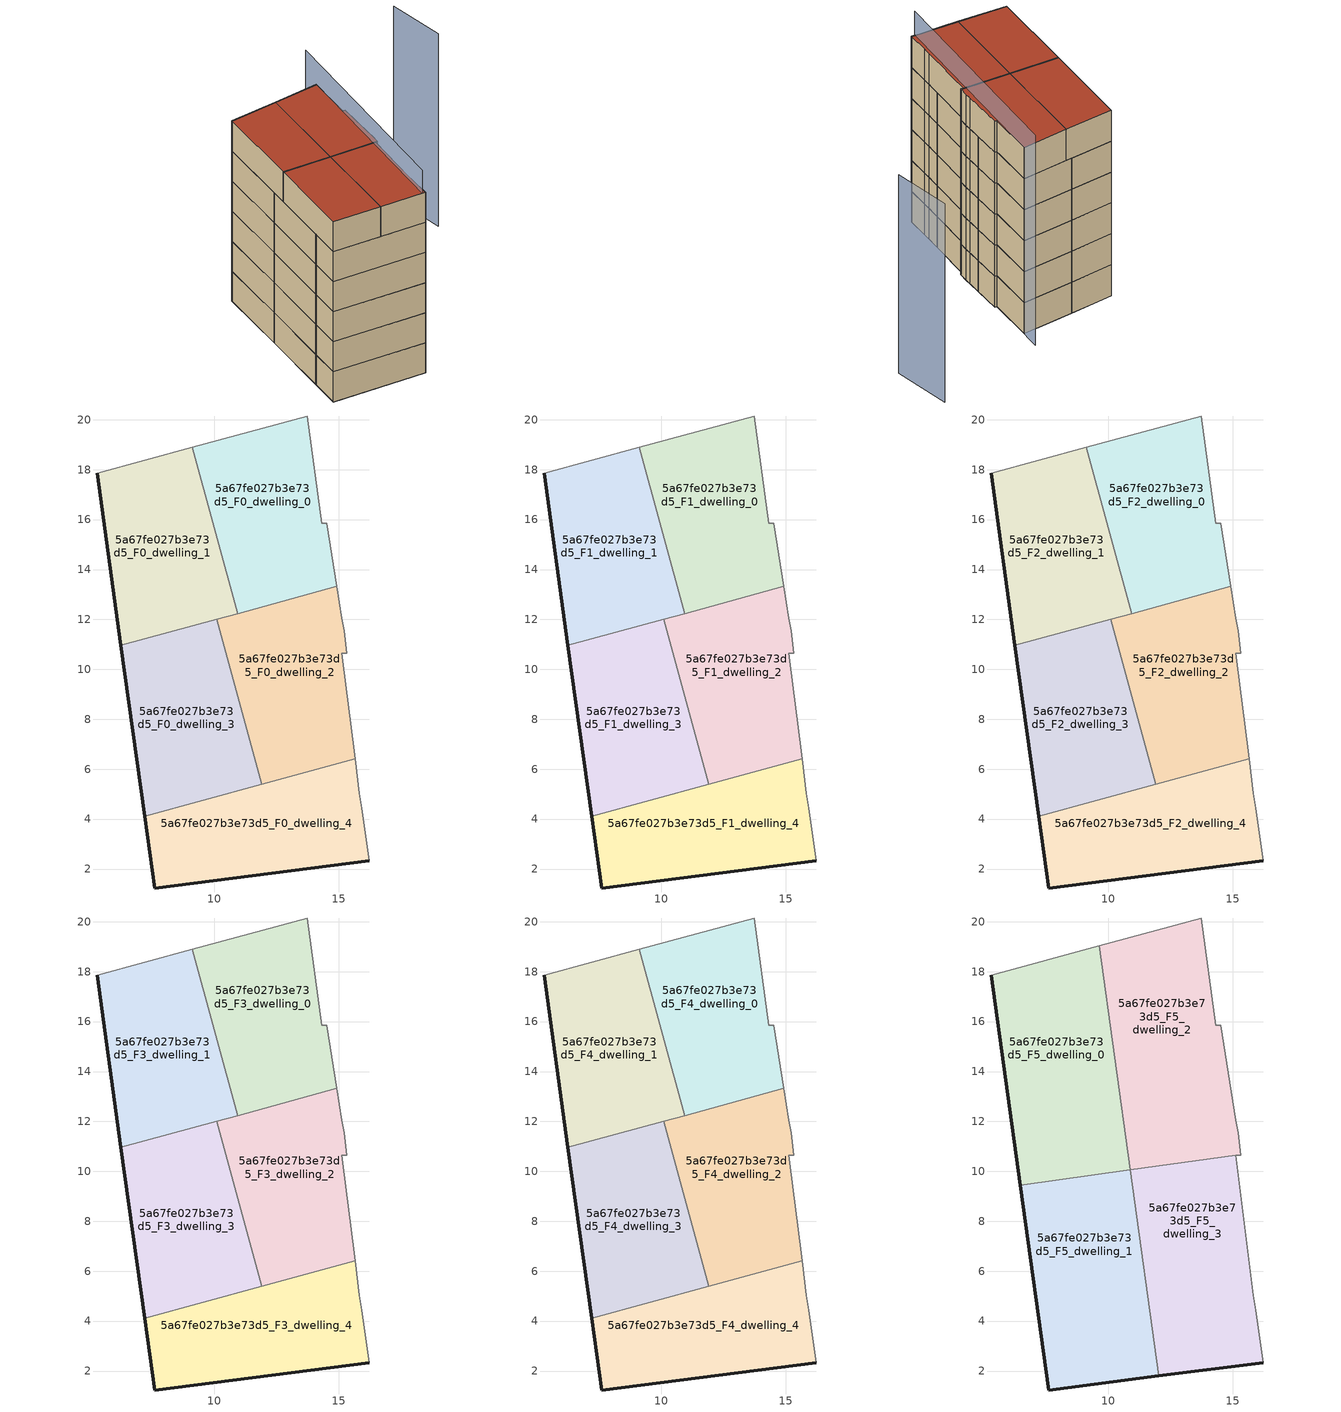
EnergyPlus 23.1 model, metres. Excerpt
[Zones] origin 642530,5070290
5a67fe027b3e73d5_F0_dwelling_0
 floor ground (EU_floor_Construction): 14.92,13.32 14.52,15.85 14.32,15.85 13.72,20.15 9.13,18.89 10.95,12.24 z0
 wall to 5a67fe027b3e73d5_F0_dwelling_1 (EU_wall_Construction): 10.95,12.24 9.13,18.89 z0:3
 wall adiabatic (EU_wall_Construction): 9.13,18.89 13.72,20.15 14.32,15.85 14.52,15.85 14.92,13.32 z0:3
 wall to 5a67fe027b3e73d5_F0_dwelling_2 (EU_wall_Construction): 14.92,13.32 10.95,12.24 z0:3
5a67fe027b3e73d5_F0_dwelling_1
 floor ground (EU_floor_Construction): 10.95,12.24 9.13,18.89 5.32,17.85 6.27,10.96 z0
 wall outside (EU_wall_Construction): 6.27,10.96 5.32,17.85 z0:3
 wall adiabatic (EU_wall_Construction): 5.32,17.85 9.13,18.89 z0:3
 wall to 5a67fe027b3e73d5_F0_dwelling_3 (EU_wall_Construction): 10.11,12.01 6.27,10.96 z0:3
 wall to 5a67fe027b3e73d5_F0_dwelling_2 (EU_wall_Construction): 10.95,12.24 10.11,12.01 z0:3
5a67fe027b3e73d5_F0_dwelling_2
 floor ground (EU_floor_Construction): 15.65,6.41 15.12,10.64 15.32,10.64 15.22,11.54 15.12,12.04 14.92,13.32 10.11,12.01 11.92,5.39 z0
 wall adiabatic (EU_wall_Construction): 14.92,13.32 15.12,12.04 15.22,11.54 15.32,10.64 15.12,10.64 15.65,6.41 z0:3
 wall to 5a67fe027b3e73d5_F0_dwelling_3 (EU_wall_Construction): 11.92,5.39 10.11,12.01 z0:3
 wall to 5a67fe027b3e73d5_F0_dwelling_4 (EU_wall_Construction): 15.65,6.41 11.92,5.39 z0:3
5a67fe027b3e73d5_F0_dwelling_3
 floor ground (EU_floor_Construction): 11.92,5.39 10.11,12.01 6.27,10.96 7.22,4.11 z0
 wall outside (EU_wall_Construction): 7.22,4.11 6.27,10.96 z0:3
 wall to 5a67fe027b3e73d5_F0_dwelling_4 (EU_wall_Construction): 11.92,5.39 7.22,4.11 z0:3
5a67fe027b3e73d5_F0_dwelling_4
 floor ground (EU_floor_Construction): 16.22,2.34 15.92,4.44 15.82,5.04 15.65,6.41 7.22,4.11 7.61,1.24 z0
 wall outside (EU_wall_Construction): 16.22,2.34 7.61,1.24 7.22,4.11 z0:3
 wall adiabatic (EU_wall_Construction): 15.65,6.41 15.82,5.04 15.92,4.44 16.22,2.34 z0:3
5a67fe027b3e73d5_F1_dwelling_0
 floor to 5a67fe027b3e73d5_F0_dwelling_0 (EU_floor_Construction): 14.92,13.32 14.52,15.85 14.32,15.85 13.72,20.15 9.13,18.89 10.95,12.24 z3
 wall to 5a67fe027b3e73d5_F1_dwelling_1 (EU_wall_Construction): 10.95,12.24 9.13,18.89 z3:6
 wall adiabatic (EU_wall_Construction): 9.13,18.89 13.72,20.15 14.32,15.85 14.52,15.85 14.92,13.32 z3:6
 wall to 5a67fe027b3e73d5_F1_dwelling_2 (EU_wall_Construction): 14.92,13.32 10.95,12.24 z3:6
5a67fe027b3e73d5_F1_dwelling_1
 floor to 5a67fe027b3e73d5_F0_dwelling_1 (EU_floor_Construction): 10.95,12.24 9.13,18.89 5.32,17.85 6.27,10.96 z3
 wall outside (EU_wall_Construction): 6.27,10.96 5.32,17.85 z3:6
 wall adiabatic (EU_wall_Construction): 5.32,17.85 9.13,18.89 z3:6
 wall to 5a67fe027b3e73d5_F1_dwelling_3 (EU_wall_Construction): 10.11,12.01 6.27,10.96 z3:6
 wall to 5a67fe027b3e73d5_F1_dwelling_2 (EU_wall_Construction): 10.95,12.24 10.11,12.01 z3:6
5a67fe027b3e73d5_F1_dwelling_2
 floor to 5a67fe027b3e73d5_F0_dwelling_2 (EU_floor_Construction): 15.65,6.41 15.12,10.64 15.32,10.64 15.22,11.54 15.12,12.04 14.92,13.32 10.11,12.01 11.92,5.39 z3
 wall adiabatic (EU_wall_Construction): 14.92,13.32 15.12,12.04 15.22,11.54 15.32,10.64 15.12,10.64 15.65,6.41 z3:6
 wall to 5a67fe027b3e73d5_F1_dwelling_3 (EU_wall_Construction): 11.92,5.39 10.11,12.01 z3:6
 wall to 5a67fe027b3e73d5_F1_dwelling_4 (EU_wall_Construction): 15.65,6.41 11.92,5.39 z3:6
5a67fe027b3e73d5_F1_dwelling_3
 floor to 5a67fe027b3e73d5_F0_dwelling_3 (EU_floor_Construction): 11.92,5.39 10.11,12.01 6.27,10.96 7.22,4.11 z3
 wall outside (EU_wall_Construction): 7.22,4.11 6.27,10.96 z3:6
 wall to 5a67fe027b3e73d5_F1_dwelling_4 (EU_wall_Construction): 11.92,5.39 7.22,4.11 z3:6
5a67fe027b3e73d5_F1_dwelling_4
 floor to 5a67fe027b3e73d5_F0_dwelling_4 (EU_floor_Construction): 16.22,2.34 15.92,4.44 15.82,5.04 15.65,6.41 7.22,4.11 7.61,1.24 z3
 wall outside (EU_wall_Construction): 16.22,2.34 7.61,1.24 7.22,4.11 z3:6
 wall adiabatic (EU_wall_Construction): 15.65,6.41 15.82,5.04 15.92,4.44 16.22,2.34 z3:6
5a67fe027b3e73d5_F2_dwelling_0
 floor to 5a67fe027b3e73d5_F1_dwelling_0 (EU_floor_Construction): 14.92,13.32 14.52,15.85 14.32,15.85 13.72,20.15 9.13,18.89 10.95,12.24 z6
 wall to 5a67fe027b3e73d5_F2_dwelling_1 (EU_wall_Construction): 10.95,12.24 9.13,18.89 z6:9
 wall adiabatic (EU_wall_Construction): 9.13,18.89 13.72,20.15 14.32,15.85 14.52,15.85 14.92,13.32 z6:9
 wall to 5a67fe027b3e73d5_F2_dwelling_2 (EU_wall_Construction): 14.92,13.32 10.95,12.24 z6:9
5a67fe027b3e73d5_F2_dwelling_1
 floor to 5a67fe027b3e73d5_F1_dwelling_1 (EU_floor_Construction): 10.95,12.24 9.13,18.89 5.32,17.85 6.27,10.96 z6
 wall outside (EU_wall_Construction): 6.27,10.96 5.32,17.85 z6:9
 wall adiabatic (EU_wall_Construction): 5.32,17.85 9.13,18.89 z6:9
 wall to 5a67fe027b3e73d5_F2_dwelling_3 (EU_wall_Construction): 10.11,12.01 6.27,10.96 z6:9
 wall to 5a67fe027b3e73d5_F2_dwelling_2 (EU_wall_Construction): 10.95,12.24 10.11,12.01 z6:9
5a67fe027b3e73d5_F2_dwelling_2
 floor to 5a67fe027b3e73d5_F1_dwelling_2 (EU_floor_Construction): 15.65,6.41 15.12,10.64 15.32,10.64 15.22,11.54 15.12,12.04 14.92,13.32 10.11,12.01 11.92,5.39 z6
 wall adiabatic (EU_wall_Construction): 14.92,13.32 15.12,12.04 15.22,11.54 15.32,10.64 15.12,10.64 15.65,6.41 z6:9
 wall to 5a67fe027b3e73d5_F2_dwelling_3 (EU_wall_Construction): 11.92,5.39 10.11,12.01 z6:9
 wall to 5a67fe027b3e73d5_F2_dwelling_4 (EU_wall_Construction): 15.65,6.41 11.92,5.39 z6:9
5a67fe027b3e73d5_F2_dwelling_3
 floor to 5a67fe027b3e73d5_F1_dwelling_3 (EU_floor_Construction): 11.92,5.39 10.11,12.01 6.27,10.96 7.22,4.11 z6
 wall outside (EU_wall_Construction): 7.22,4.11 6.27,10.96 z6:9
 wall to 5a67fe027b3e73d5_F2_dwelling_4 (EU_wall_Construction): 11.92,5.39 7.22,4.11 z6:9
5a67fe027b3e73d5_F2_dwelling_4
 floor to 5a67fe027b3e73d5_F1_dwelling_4 (EU_floor_Construction): 16.22,2.34 15.92,4.44 15.82,5.04 15.65,6.41 7.22,4.11 7.61,1.24 z6
 wall outside (EU_wall_Construction): 16.22,2.34 7.61,1.24 7.22,4.11 z6:9
 wall adiabatic (EU_wall_Construction): 15.65,6.41 15.82,5.04 15.92,4.44 16.22,2.34 z6:9
5a67fe027b3e73d5_F3_dwelling_0
 floor to 5a67fe027b3e73d5_F2_dwelling_0 (EU_floor_Construction): 14.92,13.32 14.52,15.85 14.32,15.85 13.72,20.15 9.13,18.89 10.95,12.24 z9
 wall to 5a67fe027b3e73d5_F3_dwelling_1 (EU_wall_Construction): 10.95,12.24 9.13,18.89 z9:12
 wall adiabatic (EU_wall_Construction): 9.13,18.89 13.72,20.15 14.32,15.85 14.52,15.85 14.92,13.32 z9:12
 wall to 5a67fe027b3e73d5_F3_dwelling_2 (EU_wall_Construction): 14.92,13.32 10.95,12.24 z9:12
5a67fe027b3e73d5_F3_dwelling_1
 floor to 5a67fe027b3e73d5_F2_dwelling_1 (EU_floor_Construction): 10.95,12.24 9.13,18.89 5.32,17.85 6.27,10.96 z9
 wall outside (EU_wall_Construction): 6.27,10.96 5.32,17.85 z9:12
 wall adiabatic (EU_wall_Construction): 5.32,17.85 9.13,18.89 z9:12
 wall to 5a67fe027b3e73d5_F3_dwelling_3 (EU_wall_Construction): 10.11,12.01 6.27,10.96 z9:12
 wall to 5a67fe027b3e73d5_F3_dwelling_2 (EU_wall_Construction): 10.95,12.24 10.11,12.01 z9:12
5a67fe027b3e73d5_F3_dwelling_2
 floor to 5a67fe027b3e73d5_F2_dwelling_2 (EU_floor_Construction): 15.65,6.41 15.12,10.64 15.32,10.64 15.22,11.54 15.12,12.04 14.92,13.32 10.11,12.01 11.92,5.39 z9
 wall adiabatic (EU_wall_Construction): 14.92,13.32 15.12,12.04 15.22,11.54 15.32,10.64 15.12,10.64 15.65,6.41 z9:12
 wall to 5a67fe027b3e73d5_F3_dwelling_3 (EU_wall_Construction): 11.92,5.39 10.11,12.01 z9:12
 wall to 5a67fe027b3e73d5_F3_dwelling_4 (EU_wall_Construction): 15.65,6.41 11.92,5.39 z9:12
5a67fe027b3e73d5_F3_dwelling_3
 floor to 5a67fe027b3e73d5_F2_dwelling_3 (EU_floor_Construction): 11.92,5.39 10.11,12.01 6.27,10.96 7.22,4.11 z9
 wall outside (EU_wall_Construction): 7.22,4.11 6.27,10.96 z9:12
 wall to 5a67fe027b3e73d5_F3_dwelling_4 (EU_wall_Construction): 11.92,5.39 7.22,4.11 z9:12
5a67fe027b3e73d5_F3_dwelling_4
 floor to 5a67fe027b3e73d5_F2_dwelling_4 (EU_floor_Construction): 16.22,2.34 15.92,4.44 15.82,5.04 15.65,6.41 7.22,4.11 7.61,1.24 z9
 wall outside (EU_wall_Construction): 16.22,2.34 7.61,1.24 7.22,4.11 z9:12
 wall adiabatic (EU_wall_Construction): 15.65,6.41 15.82,5.04 15.92,4.44 16.22,2.34 z9:12
5a67fe027b3e73d5_F4_dwelling_0
 floor to 5a67fe027b3e73d5_F3_dwelling_0 (EU_floor_Construction): 14.92,13.32 14.52,15.85 14.32,15.85 13.72,20.15 9.13,18.89 10.95,12.24 z12
 wall to 5a67fe027b3e73d5_F4_dwelling_1 (EU_wall_Construction): 10.95,12.24 9.13,18.89 z12:15
 wall adiabatic (EU_wall_Construction): 9.13,18.89 13.72,20.15 14.32,15.85 14.52,15.85 14.92,13.32 z12:15
 wall to 5a67fe027b3e73d5_F4_dwelling_2 (EU_wall_Construction): 14.92,13.32 10.95,12.24 z12:15
5a67fe027b3e73d5_F4_dwelling_1
 floor to 5a67fe027b3e73d5_F3_dwelling_1 (EU_floor_Construction): 10.95,12.24 9.13,18.89 5.32,17.85 6.27,10.96 z12
 wall outside (EU_wall_Construction): 6.27,10.96 5.32,17.85 z12:15
 wall adiabatic (EU_wall_Construction): 5.32,17.85 9.13,18.89 z12:15
 wall to 5a67fe027b3e73d5_F4_dwelling_3 (EU_wall_Construction): 10.11,12.01 6.27,10.96 z12:15
 wall to 5a67fe027b3e73d5_F4_dwelling_2 (EU_wall_Construction): 10.95,12.24 10.11,12.01 z12:15
5a67fe027b3e73d5_F4_dwelling_2
 floor to 5a67fe027b3e73d5_F3_dwelling_2 (EU_floor_Construction): 15.65,6.41 15.12,10.64 15.32,10.64 15.22,11.54 15.12,12.04 14.92,13.32 10.11,12.01 11.92,5.39 z12
 wall adiabatic (EU_wall_Construction): 14.92,13.32 15.12,12.04 15.22,11.54 15.32,10.64 15.12,10.64 15.65,6.41 z12:15
 wall to 5a67fe027b3e73d5_F4_dwelling_3 (EU_wall_Construction): 11.92,5.39 10.11,12.01 z12:15
 wall to 5a67fe027b3e73d5_F4_dwelling_4 (EU_wall_Construction): 15.65,6.41 11.92,5.39 z12:15
5a67fe027b3e73d5_F4_dwelling_3
 floor to 5a67fe027b3e73d5_F3_dwelling_3 (EU_floor_Construction): 11.92,5.39 10.11,12.01 6.27,10.96 7.22,4.11 z12
 wall outside (EU_wall_Construction): 7.22,4.11 6.27,10.96 z12:15
 wall to 5a67fe027b3e73d5_F4_dwelling_4 (EU_wall_Construction): 11.92,5.39 7.22,4.11 z12:15
 ceiling adiabatic (EU_roof_Construction): 10.11,12.01 10.66,10.03 6.48,9.45 6.27,10.96 z15
5a67fe027b3e73d5_F4_dwelling_4
 floor to 5a67fe027b3e73d5_F3_dwelling_4 (EU_floor_Construction): 16.22,2.34 15.92,4.44 15.82,5.04 15.65,6.41 7.22,4.11 7.61,1.24 z12
 wall outside (EU_wall_Construction): 16.22,2.34 7.61,1.24 7.22,4.11 z12:15
 wall adiabatic (EU_wall_Construction): 15.65,6.41 15.82,5.04 15.92,4.44 16.22,2.34 z12:15
5a67fe027b3e73d5_F5_dwelling_0
 floor to 5a67fe027b3e73d5_F4_dwelling_1 (EU_floor_Construction): 10.59,12.14 10.2,14.96 9.13,18.89 5.32,17.85 6.27,10.96 z15
 floor to 5a67fe027b3e73d5_F4_dwelling_0 (EU_floor_Construction): 10.2,14.96 9.64,19.03 9.13,18.89 z15
 floor to 5a67fe027b3e73d5_F4_dwelling_2 (EU_floor_Construction): 10.88,10.06 10.59,12.14 10.11,12.01 10.66,10.03 z15
 floor adiabatic (EU_floor_Construction): 10.81,10.05 10.66,10.03 10.11,12.01 10.59,12.14 10.88,10.06 10.39,13.6 10.59,12.14 6.27,10.96 5.32,17.85 6.48,9.45 z15
 wall outside (EU_wall_Construction): 6.48,9.45 5.32,17.85 z15:18
 wall to 5a67fe027b3e73d5_F5_dwelling_1 (EU_wall_Construction): 10.88,10.06 6.48,9.45 z15:18
 wall adiabatic (EU_wall_Construction): 5.32,17.85 9.64,19.03 z15:18
 wall to 5a67fe027b3e73d5_F5_dwelling_2 (EU_wall_Construction): 9.64,19.03 10.88,10.06 z15:18
 roof outside (EU_roof_Construction): 9.64,19.03 10.88,10.06 6.48,9.45 5.32,17.85 z18
5a67fe027b3e73d5_F5_dwelling_1
 floor to 5a67fe027b3e73d5_F4_dwelling_3 (EU_floor_Construction): 11.54,5.29 11.13,8.3 10.66,10.03 6.48,9.45 7.22,4.11 z15
 floor to 5a67fe027b3e73d5_F4_dwelling_4 (EU_floor_Construction): 12.02,1.8 11.54,5.29 7.22,4.11 7.61,1.24 z15
 floor to 5a67fe027b3e73d5_F4_dwelling_2 (EU_floor_Construction): 11.13,8.3 10.88,10.06 10.66,10.03 z15
 wall outside (EU_wall_Construction): 12.02,1.8 7.61,1.24 6.48,9.45 z15:18
 wall to 5a67fe027b3e73d5_F5_dwelling_3 (EU_wall_Construction): 10.88,10.06 12.02,1.8 z15:18
 roof outside (EU_roof_Construction): 10.88,10.06 12.02,1.8 7.61,1.24 6.48,9.45 z18
5a67fe027b3e73d5_F5_dwelling_2
 floor to 5a67fe027b3e73d5_F4_dwelling_0 (EU_floor_Construction): 14.92,13.32 14.52,15.85 14.32,15.85 13.72,20.15 9.64,19.03 10.2,14.96 10.95,12.24 z15
 floor to 5a67fe027b3e73d5_F4_dwelling_2 (EU_floor_Construction): 15.32,10.64 15.22,11.54 15.12,12.04 14.92,13.32 10.59,12.14 10.88,10.06 15.12,10.64 z15
 floor to 5a67fe027b3e73d5_F4_dwelling_1 (EU_floor_Construction): 10.95,12.24 10.2,14.96 10.59,12.14 z15
 wall adiabatic (EU_wall_Construction): 9.64,19.03 13.72,20.15 14.32,15.85 14.52,15.85 15.12,12.04 15.22,11.54 15.32,10.64 15.12,10.64 z15:18
 wall to 5a67fe027b3e73d5_F5_dwelling_3 (EU_wall_Construction): 15.12,10.64 10.88,10.06 z15:18
 roof outside (EU_roof_Construction): 13.72,20.15 14.32,15.85 14.52,15.85 15.12,12.04 15.22,11.54 15.32,10.64 15.12,10.64 10.88,10.06 9.64,19.03 z18
5a67fe027b3e73d5_F5_dwelling_3
 floor to 5a67fe027b3e73d5_F4_dwelling_2 (EU_floor_Construction): 15.65,6.41 15.12,10.64 10.88,10.06 11.13,8.3 11.92,5.39 z15
 floor to 5a67fe027b3e73d5_F4_dwelling_4 (EU_floor_Construction): 16.22,2.34 15.92,4.44 15.82,5.04 15.65,6.41 11.54,5.29 12.02,1.8 z15
 floor to 5a67fe027b3e73d5_F4_dwelling_3 (EU_floor_Construction): 11.92,5.39 11.13,8.3 11.54,5.29 z15
 wall outside (EU_wall_Construction): 16.22,2.34 12.02,1.8 z15:18
 wall adiabatic (EU_wall_Construction): 15.12,10.64 15.82,5.04 15.92,4.44 16.22,2.34 z15:18
 roof outside (EU_roof_Construction): 15.12,10.64 15.82,5.04 15.92,4.44 16.22,2.34 12.02,1.8 10.88,10.06 z18
shading: 15.91,2.3 13.5,21.96 z0:20.3; 25.05,21.56 23.16,26.66 z0:19.2
[Building]
EU S2 Campaign: North Axis=0; Terrain=City; Solar Distribution=FullExterior
[Site:Location]
Lyon-Bron: Latitude=45.75; Longitude=5; Time Zone=1; Elevation=198
[SizingPeriod:WeatherFileDays]
AnnualSizingPeriod: Begin Month=1; Begin Day of Month=1; End Month=12; End Day of Month=31; Day of Week for Start Day=Monday; Use Weather File Daylight Saving Period=No; Use Weather File Rain and Snow Indicators=No
[MATERIAL]
EU_InternalMass_Material: Roughness=MediumRough; Thickness=0.1; Conductivity=1; Density=1800; Specific Heat=900; Thermal Absorptance=0.9; Solar Absorptance=0.7; Visible Absorptance=0.7
[MATERIAL:NOMASS] Roughness=MediumRough; Thermal Absorptance=0.9; Solar Absorptance=0.7; Visible Absorptance=0.7
Name | Thermal Resistance
EU_wall_NoMass | 0.776494
EU_roof_NoMass | 0.486893
EU_floor_NoMass | 0.421597
[CONSTRUCTION]
EU_wall_Construction: EU_wall_NoMass
EU_roof_Construction: EU_roof_NoMass
EU_floor_Construction: EU_floor_NoMass
EU_InternalMass_Construction: EU_InternalMass_Material
[ZONE] Type=1; Multiplier=1; Ceiling Height=autocalculate; Floor Area=autocalculate; Part of Total Floor Area=Yes
Name | Volume
5a67fe027b3e73d5_F0_dwelling_0; 5a67fe027b3e73d5_F1_dwelling_0; 5a67fe027b3e73d5_F2_dwelling_0; 5a67fe027b3e73d5_F3_dwelling_0; 5a67fe027b3e73d5_F4_dwelling_0 | 91.1257
5a67fe027b3e73d5_F5_dwelling_0 | 116.974
5a67fe027b3e73d5_F0_dwelling_1; 5a67fe027b3e73d5_F1_dwelling_1; 5a67fe027b3e73d5_F2_dwelling_1; 5a67fe027b3e73d5_F3_dwelling_1; 5a67fe027b3e73d5_F4_dwelling_1 | 91.1111
5a67fe027b3e73d5_F5_dwelling_1 | 110.811
5a67fe027b3e73d5_F0_dwelling_2; 5a67fe027b3e73d5_F1_dwelling_2; 5a67fe027b3e73d5_F2_dwelling_2; 5a67fe027b3e73d5_F3_dwelling_2; 5a67fe027b3e73d5_F4_dwelling_2 | 91.1177
5a67fe027b3e73d5_F5_dwelling_2 | 121.594
5a67fe027b3e73d5_F0_dwelling_3; 5a67fe027b3e73d5_F1_dwelling_3; 5a67fe027b3e73d5_F2_dwelling_3; 5a67fe027b3e73d5_F3_dwelling_3; 5a67fe027b3e73d5_F4_dwelling_3 | 91.1228
5a67fe027b3e73d5_F5_dwelling_3 | 106.2
5a67fe027b3e73d5_F0_dwelling_4; 5a67fe027b3e73d5_F1_dwelling_4; 5a67fe027b3e73d5_F2_dwelling_4; 5a67fe027b3e73d5_F3_dwelling_4; 5a67fe027b3e73d5_F4_dwelling_4 | 91.1104
[INTERNALMASS] Construction=EU_InternalMass_Construction
Name | Zone or ZoneList | Surface Area
5a67fe027b3e73d5_F0_dwelling_0_EU_InternalMass | 5a67fe027b3e73d5_F0_dwelling_0 | 30.3763
5a67fe027b3e73d5_F0_dwelling_1_EU_InternalMass | 5a67fe027b3e73d5_F0_dwelling_1 | 30.3702
5a67fe027b3e73d5_F0_dwelling_2_EU_InternalMass | 5a67fe027b3e73d5_F0_dwelling_2 | 30.3739
5a67fe027b3e73d5_F0_dwelling_3_EU_InternalMass | 5a67fe027b3e73d5_F0_dwelling_3 | 30.3727
5a67fe027b3e73d5_F0_dwelling_4_EU_InternalMass | 5a67fe027b3e73d5_F0_dwelling_4 | 30.3703
5a67fe027b3e73d5_F1_dwelling_0_EU_InternalMass | 5a67fe027b3e73d5_F1_dwelling_0 | 30.3763
5a67fe027b3e73d5_F1_dwelling_1_EU_InternalMass | 5a67fe027b3e73d5_F1_dwelling_1 | 30.3702
5a67fe027b3e73d5_F1_dwelling_2_EU_InternalMass | 5a67fe027b3e73d5_F1_dwelling_2 | 30.3739
5a67fe027b3e73d5_F1_dwelling_3_EU_InternalMass | 5a67fe027b3e73d5_F1_dwelling_3 | 30.3727
5a67fe027b3e73d5_F1_dwelling_4_EU_InternalMass | 5a67fe027b3e73d5_F1_dwelling_4 | 30.3703
5a67fe027b3e73d5_F2_dwelling_0_EU_InternalMass | 5a67fe027b3e73d5_F2_dwelling_0 | 30.3763
5a67fe027b3e73d5_F2_dwelling_1_EU_InternalMass | 5a67fe027b3e73d5_F2_dwelling_1 | 30.3702
5a67fe027b3e73d5_F2_dwelling_2_EU_InternalMass | 5a67fe027b3e73d5_F2_dwelling_2 | 30.3739
5a67fe027b3e73d5_F2_dwelling_3_EU_InternalMass | 5a67fe027b3e73d5_F2_dwelling_3 | 30.3727
5a67fe027b3e73d5_F2_dwelling_4_EU_InternalMass | 5a67fe027b3e73d5_F2_dwelling_4 | 30.3703
5a67fe027b3e73d5_F3_dwelling_0_EU_InternalMass | 5a67fe027b3e73d5_F3_dwelling_0 | 30.3763
5a67fe027b3e73d5_F3_dwelling_1_EU_InternalMass | 5a67fe027b3e73d5_F3_dwelling_1 | 30.3702
5a67fe027b3e73d5_F3_dwelling_2_EU_InternalMass | 5a67fe027b3e73d5_F3_dwelling_2 | 30.3739
5a67fe027b3e73d5_F3_dwelling_3_EU_InternalMass | 5a67fe027b3e73d5_F3_dwelling_3 | 30.3727
5a67fe027b3e73d5_F3_dwelling_4_EU_InternalMass | 5a67fe027b3e73d5_F3_dwelling_4 | 30.3703
5a67fe027b3e73d5_F4_dwelling_0_EU_InternalMass | 5a67fe027b3e73d5_F4_dwelling_0 | 30.3763
5a67fe027b3e73d5_F4_dwelling_1_EU_InternalMass | 5a67fe027b3e73d5_F4_dwelling_1 | 30.3702
5a67fe027b3e73d5_F4_dwelling_2_EU_InternalMass | 5a67fe027b3e73d5_F4_dwelling_2 | 30.3739
5a67fe027b3e73d5_F4_dwelling_3_EU_InternalMass | 5a67fe027b3e73d5_F4_dwelling_3 | 30.3727
5a67fe027b3e73d5_F4_dwelling_4_EU_InternalMass | 5a67fe027b3e73d5_F4_dwelling_4 | 30.3703
5a67fe027b3e73d5_F5_dwelling_0_EU_InternalMass | 5a67fe027b3e73d5_F5_dwelling_0 | 38.9915
5a67fe027b3e73d5_F5_dwelling_1_EU_InternalMass | 5a67fe027b3e73d5_F5_dwelling_1 | 36.9371
5a67fe027b3e73d5_F5_dwelling_2_EU_InternalMass | 5a67fe027b3e73d5_F5_dwelling_2 | 40.5317
5a67fe027b3e73d5_F5_dwelling_3_EU_InternalMass | 5a67fe027b3e73d5_F5_dwelling_3 | 35.4005
[OTHEREQUIPMENT] Fuel Type=Electricity; Design Level Calculation Method=Watts/Area; Power per Zone Floor Area=1; Fraction Latent=0; Fraction Radiant=0; Fraction Lost=0; Carbon Dioxide Generation Rate=0; EndUse Subcategory=EU_Step8_InternalGains
Name | Zone or ZoneList or Space or SpaceList | Schedule
EU_Step8_InternalGain_5a67fe027b3e73d5_F0_dwelling_0_f000 | 5a67fe027b3e73d5_F0_dwelling_0 | EU_Step8_GainSchedule_5a67fe027b3e73d5_F0_dwelling_0_f000
EU_Step8_InternalGain_5a67fe027b3e73d5_F0_dwelling_1_f000 | 5a67fe027b3e73d5_F0_dwelling_1 | EU_Step8_GainSchedule_5a67fe027b3e73d5_F0_dwelling_1_f000
EU_Step8_InternalGain_5a67fe027b3e73d5_F0_dwelling_2_f000 | 5a67fe027b3e73d5_F0_dwelling_2 | EU_Step8_GainSchedule_5a67fe027b3e73d5_F0_dwelling_2_f000
EU_Step8_InternalGain_5a67fe027b3e73d5_F0_dwelling_3_f000 | 5a67fe027b3e73d5_F0_dwelling_3 | EU_Step8_GainSchedule_5a67fe027b3e73d5_F0_dwelling_3_f000
EU_Step8_InternalGain_5a67fe027b3e73d5_F0_dwelling_4_f000 | 5a67fe027b3e73d5_F0_dwelling_4 | EU_Step8_GainSchedule_5a67fe027b3e73d5_F0_dwelling_4_f000
EU_Step8_InternalGain_5a67fe027b3e73d5_F1_dwelling_0_f000 | 5a67fe027b3e73d5_F1_dwelling_0 | EU_Step8_GainSchedule_5a67fe027b3e73d5_F1_dwelling_0_f000
EU_Step8_InternalGain_5a67fe027b3e73d5_F1_dwelling_1_f000 | 5a67fe027b3e73d5_F1_dwelling_1 | EU_Step8_GainSchedule_5a67fe027b3e73d5_F1_dwelling_1_f000
EU_Step8_InternalGain_5a67fe027b3e73d5_F1_dwelling_2_f000 | 5a67fe027b3e73d5_F1_dwelling_2 | EU_Step8_GainSchedule_5a67fe027b3e73d5_F1_dwelling_2_f000
EU_Step8_InternalGain_5a67fe027b3e73d5_F1_dwelling_3_f000 | 5a67fe027b3e73d5_F1_dwelling_3 | EU_Step8_GainSchedule_5a67fe027b3e73d5_F1_dwelling_3_f000
EU_Step8_InternalGain_5a67fe027b3e73d5_F1_dwelling_4_f000 | 5a67fe027b3e73d5_F1_dwelling_4 | EU_Step8_GainSchedule_5a67fe027b3e73d5_F1_dwelling_4_f000
EU_Step8_InternalGain_5a67fe027b3e73d5_F2_dwelling_0_f000 | 5a67fe027b3e73d5_F2_dwelling_0 | EU_Step8_GainSchedule_5a67fe027b3e73d5_F2_dwelling_0_f000
EU_Step8_InternalGain_5a67fe027b3e73d5_F2_dwelling_1_f000 | 5a67fe027b3e73d5_F2_dwelling_1 | EU_Step8_GainSchedule_5a67fe027b3e73d5_F2_dwelling_1_f000
EU_Step8_InternalGain_5a67fe027b3e73d5_F2_dwelling_2_f000 | 5a67fe027b3e73d5_F2_dwelling_2 | EU_Step8_GainSchedule_5a67fe027b3e73d5_F2_dwelling_2_f000
EU_Step8_InternalGain_5a67fe027b3e73d5_F2_dwelling_3_f000 | 5a67fe027b3e73d5_F2_dwelling_3 | EU_Step8_GainSchedule_5a67fe027b3e73d5_F2_dwelling_3_f000
EU_Step8_InternalGain_5a67fe027b3e73d5_F2_dwelling_4_f000 | 5a67fe027b3e73d5_F2_dwelling_4 | EU_Step8_GainSchedule_5a67fe027b3e73d5_F2_dwelling_4_f000
EU_Step8_InternalGain_5a67fe027b3e73d5_F3_dwelling_0_f000 | 5a67fe027b3e73d5_F3_dwelling_0 | EU_Step8_GainSchedule_5a67fe027b3e73d5_F3_dwelling_0_f000
EU_Step8_InternalGain_5a67fe027b3e73d5_F3_dwelling_1_f000 | 5a67fe027b3e73d5_F3_dwelling_1 | EU_Step8_GainSchedule_5a67fe027b3e73d5_F3_dwelling_1_f000
EU_Step8_InternalGain_5a67fe027b3e73d5_F3_dwelling_2_f000 | 5a67fe027b3e73d5_F3_dwelling_2 | EU_Step8_GainSchedule_5a67fe027b3e73d5_F3_dwelling_2_f000
EU_Step8_InternalGain_5a67fe027b3e73d5_F3_dwelling_3_f000 | 5a67fe027b3e73d5_F3_dwelling_3 | EU_Step8_GainSchedule_5a67fe027b3e73d5_F3_dwelling_3_f000
EU_Step8_InternalGain_5a67fe027b3e73d5_F3_dwelling_4_f000 | 5a67fe027b3e73d5_F3_dwelling_4 | EU_Step8_GainSchedule_5a67fe027b3e73d5_F3_dwelling_4_f000
EU_Step8_InternalGain_5a67fe027b3e73d5_F4_dwelling_0_f000 | 5a67fe027b3e73d5_F4_dwelling_0 | EU_Step8_GainSchedule_5a67fe027b3e73d5_F4_dwelling_0_f000
EU_Step8_InternalGain_5a67fe027b3e73d5_F4_dwelling_1_f000 | 5a67fe027b3e73d5_F4_dwelling_1 | EU_Step8_GainSchedule_5a67fe027b3e73d5_F4_dwelling_1_f000
EU_Step8_InternalGain_5a67fe027b3e73d5_F4_dwelling_2_f000 | 5a67fe027b3e73d5_F4_dwelling_2 | EU_Step8_GainSchedule_5a67fe027b3e73d5_F4_dwelling_2_f000
EU_Step8_InternalGain_5a67fe027b3e73d5_F4_dwelling_3_f000 | 5a67fe027b3e73d5_F4_dwelling_3 | EU_Step8_GainSchedule_5a67fe027b3e73d5_F4_dwelling_3_f000
EU_Step8_InternalGain_5a67fe027b3e73d5_F4_dwelling_4_f000 | 5a67fe027b3e73d5_F4_dwelling_4 | EU_Step8_GainSchedule_5a67fe027b3e73d5_F4_dwelling_4_f000
EU_Step8_InternalGain_5a67fe027b3e73d5_F5_dwelling_0_f000 | 5a67fe027b3e73d5_F5_dwelling_0 | EU_Step8_GainSchedule_5a67fe027b3e73d5_F5_dwelling_0_f000
EU_Step8_InternalGain_5a67fe027b3e73d5_F5_dwelling_1_f000 | 5a67fe027b3e73d5_F5_dwelling_1 | EU_Step8_GainSchedule_5a67fe027b3e73d5_F5_dwelling_1_f000
EU_Step8_InternalGain_5a67fe027b3e73d5_F5_dwelling_2_f000 | 5a67fe027b3e73d5_F5_dwelling_2 | EU_Step8_GainSchedule_5a67fe027b3e73d5_F5_dwelling_2_f000
EU_Step8_InternalGain_5a67fe027b3e73d5_F5_dwelling_3_f000 | 5a67fe027b3e73d5_F5_dwelling_3 | EU_Step8_GainSchedule_5a67fe027b3e73d5_F5_dwelling_3_f000
[ZONEVENTILATION:DESIGNFLOWRATE] Schedule=EU_AlwaysOn; Design Flow Rate Calculation Method=AirChanges/Hour; Air Changes per Hour=0.693814; Ventilation Type=Natural; Fan Pressure Rise=0; Fan Total Efficiency=1; Constant Term Coefficient=1; Temperature Term Coefficient=0; Velocity Term Coefficient=0; Velocity Squared Term Coefficient=0; Minimum Indoor Temperature=-100; Maximum Indoor Temperature=100; Delta Temperature=-100; Minimum Outdoor Temperature=-100; Maximum Outdoor Temperature=100; Maximum Wind Speed=40
Name | Zone or ZoneList or Space or SpaceList
EU_ConstantAir_5a67fe027b3e73d5_F0_dwelling_0 | 5a67fe027b3e73d5_F0_dwelling_0
EU_ConstantAir_5a67fe027b3e73d5_F0_dwelling_1 | 5a67fe027b3e73d5_F0_dwelling_1
EU_ConstantAir_5a67fe027b3e73d5_F0_dwelling_2 | 5a67fe027b3e73d5_F0_dwelling_2
EU_ConstantAir_5a67fe027b3e73d5_F0_dwelling_3 | 5a67fe027b3e73d5_F0_dwelling_3
EU_ConstantAir_5a67fe027b3e73d5_F0_dwelling_4 | 5a67fe027b3e73d5_F0_dwelling_4
EU_ConstantAir_5a67fe027b3e73d5_F1_dwelling_0 | 5a67fe027b3e73d5_F1_dwelling_0
EU_ConstantAir_5a67fe027b3e73d5_F1_dwelling_1 | 5a67fe027b3e73d5_F1_dwelling_1
EU_ConstantAir_5a67fe027b3e73d5_F1_dwelling_2 | 5a67fe027b3e73d5_F1_dwelling_2
EU_ConstantAir_5a67fe027b3e73d5_F1_dwelling_3 | 5a67fe027b3e73d5_F1_dwelling_3
EU_ConstantAir_5a67fe027b3e73d5_F1_dwelling_4 | 5a67fe027b3e73d5_F1_dwelling_4
EU_ConstantAir_5a67fe027b3e73d5_F2_dwelling_0 | 5a67fe027b3e73d5_F2_dwelling_0
EU_ConstantAir_5a67fe027b3e73d5_F2_dwelling_1 | 5a67fe027b3e73d5_F2_dwelling_1
EU_ConstantAir_5a67fe027b3e73d5_F2_dwelling_2 | 5a67fe027b3e73d5_F2_dwelling_2
EU_ConstantAir_5a67fe027b3e73d5_F2_dwelling_3 | 5a67fe027b3e73d5_F2_dwelling_3
EU_ConstantAir_5a67fe027b3e73d5_F2_dwelling_4 | 5a67fe027b3e73d5_F2_dwelling_4
EU_ConstantAir_5a67fe027b3e73d5_F3_dwelling_0 | 5a67fe027b3e73d5_F3_dwelling_0
EU_ConstantAir_5a67fe027b3e73d5_F3_dwelling_1 | 5a67fe027b3e73d5_F3_dwelling_1
EU_ConstantAir_5a67fe027b3e73d5_F3_dwelling_2 | 5a67fe027b3e73d5_F3_dwelling_2
EU_ConstantAir_5a67fe027b3e73d5_F3_dwelling_3 | 5a67fe027b3e73d5_F3_dwelling_3
EU_ConstantAir_5a67fe027b3e73d5_F3_dwelling_4 | 5a67fe027b3e73d5_F3_dwelling_4
EU_ConstantAir_5a67fe027b3e73d5_F4_dwelling_0 | 5a67fe027b3e73d5_F4_dwelling_0
EU_ConstantAir_5a67fe027b3e73d5_F4_dwelling_1 | 5a67fe027b3e73d5_F4_dwelling_1
EU_ConstantAir_5a67fe027b3e73d5_F4_dwelling_2 | 5a67fe027b3e73d5_F4_dwelling_2
EU_ConstantAir_5a67fe027b3e73d5_F4_dwelling_3 | 5a67fe027b3e73d5_F4_dwelling_3
EU_ConstantAir_5a67fe027b3e73d5_F4_dwelling_4 | 5a67fe027b3e73d5_F4_dwelling_4
EU_ConstantAir_5a67fe027b3e73d5_F5_dwelling_0 | 5a67fe027b3e73d5_F5_dwelling_0
EU_ConstantAir_5a67fe027b3e73d5_F5_dwelling_1 | 5a67fe027b3e73d5_F5_dwelling_1
EU_ConstantAir_5a67fe027b3e73d5_F5_dwelling_2 | 5a67fe027b3e73d5_F5_dwelling_2
EU_ConstantAir_5a67fe027b3e73d5_F5_dwelling_3 | 5a67fe027b3e73d5_F5_dwelling_3
[HVACTEMPLATE:THERMOSTAT] Constant Heating Setpoint=20; Constant Cooling Setpoint=50
EU_HeatOnly_5a67fe027b3e73d5_F0_dwelling_0; EU_HeatOnly_5a67fe027b3e73d5_F0_dwelling_1; EU_HeatOnly_5a67fe027b3e73d5_F0_dwelling_2; EU_HeatOnly_5a67fe027b3e73d5_F0_dwelling_3; EU_HeatOnly_5a67fe027b3e73d5_F0_dwelling_4; EU_HeatOnly_5a67fe027b3e73d5_F1_dwelling_0; EU_HeatOnly_5a67fe027b3e73d5_F1_dwelling_1; EU_HeatOnly_5a67fe027b3e73d5_F1_dwelling_2; EU_HeatOnly_5a67fe027b3e73d5_F1_dwelling_3; EU_HeatOnly_5a67fe027b3e73d5_F1_dwelling_4; EU_HeatOnly_5a67fe027b3e73d5_F2_dwelling_0; EU_HeatOnly_5a67fe027b3e73d5_F2_dwelling_1; EU_HeatOnly_5a67fe027b3e73d5_F2_dwelling_2; EU_HeatOnly_5a67fe027b3e73d5_F2_dwelling_3; EU_HeatOnly_5a67fe027b3e73d5_F2_dwelling_4; EU_HeatOnly_5a67fe027b3e73d5_F3_dwelling_0; EU_HeatOnly_5a67fe027b3e73d5_F3_dwelling_1; EU_HeatOnly_5a67fe027b3e73d5_F3_dwelling_2; EU_HeatOnly_5a67fe027b3e73d5_F3_dwelling_3; EU_HeatOnly_5a67fe027b3e73d5_F3_dwelling_4; EU_HeatOnly_5a67fe027b3e73d5_F4_dwelling_0; EU_HeatOnly_5a67fe027b3e73d5_F4_dwelling_1; EU_HeatOnly_5a67fe027b3e73d5_F4_dwelling_2; EU_HeatOnly_5a67fe027b3e73d5_F4_dwelling_3; EU_HeatOnly_5a67fe027b3e73d5_F4_dwelling_4; EU_HeatOnly_5a67fe027b3e73d5_F5_dwelling_0; EU_HeatOnly_5a67fe027b3e73d5_F5_dwelling_1; EU_HeatOnly_5a67fe027b3e73d5_F5_dwelling_2; EU_HeatOnly_5a67fe027b3e73d5_F5_dwelling_3
[HVACTEMPLATE:ZONE:IDEALLOADSAIRSYSTEM] System Availability Schedule=EU_AlwaysOn; Maximum Heating Supply Air Temperature=50; Minimum Cooling Supply Air Temperature=13; Maximum Heating Supply Air Humidity Ratio=0.0156; Minimum Cooling Supply Air Humidity Ratio=0.0077; Heating Limit=NoLimit; Cooling Limit=NoLimit; Heating Availability Schedule=EU_AlwaysOn; Cooling Availability Schedule=EU_CoolingOff; Dehumidification Control Type=ConstantSensibleHeatRatio; Cooling Sensible Heat Ratio=0.7; Dehumidification Setpoint=60; Humidification Control Type=None; Humidification Setpoint=30; Outdoor Air Method=None; Outdoor Air Flow Rate per Person=0.00944; Outdoor Air Flow Rate per Zone Floor Area=0; Outdoor Air Flow Rate per Zone=0; Demand Controlled Ventilation Type=None; Outdoor Air Economizer Type=NoEconomizer; Heat Recovery Type=None; Sensible Heat Recovery Effectiveness=0.7; Latent Heat Recovery Effectiveness=0.65
Name | Template Thermostat
5a67fe027b3e73d5_F0_dwelling_0 | EU_HeatOnly_5a67fe027b3e73d5_F0_dwelling_0
5a67fe027b3e73d5_F0_dwelling_1 | EU_HeatOnly_5a67fe027b3e73d5_F0_dwelling_1
5a67fe027b3e73d5_F0_dwelling_2 | EU_HeatOnly_5a67fe027b3e73d5_F0_dwelling_2
5a67fe027b3e73d5_F0_dwelling_3 | EU_HeatOnly_5a67fe027b3e73d5_F0_dwelling_3
5a67fe027b3e73d5_F0_dwelling_4 | EU_HeatOnly_5a67fe027b3e73d5_F0_dwelling_4
5a67fe027b3e73d5_F1_dwelling_0 | EU_HeatOnly_5a67fe027b3e73d5_F1_dwelling_0
5a67fe027b3e73d5_F1_dwelling_1 | EU_HeatOnly_5a67fe027b3e73d5_F1_dwelling_1
5a67fe027b3e73d5_F1_dwelling_2 | EU_HeatOnly_5a67fe027b3e73d5_F1_dwelling_2
5a67fe027b3e73d5_F1_dwelling_3 | EU_HeatOnly_5a67fe027b3e73d5_F1_dwelling_3
5a67fe027b3e73d5_F1_dwelling_4 | EU_HeatOnly_5a67fe027b3e73d5_F1_dwelling_4
5a67fe027b3e73d5_F2_dwelling_0 | EU_HeatOnly_5a67fe027b3e73d5_F2_dwelling_0
5a67fe027b3e73d5_F2_dwelling_1 | EU_HeatOnly_5a67fe027b3e73d5_F2_dwelling_1
5a67fe027b3e73d5_F2_dwelling_2 | EU_HeatOnly_5a67fe027b3e73d5_F2_dwelling_2
5a67fe027b3e73d5_F2_dwelling_3 | EU_HeatOnly_5a67fe027b3e73d5_F2_dwelling_3
5a67fe027b3e73d5_F2_dwelling_4 | EU_HeatOnly_5a67fe027b3e73d5_F2_dwelling_4
5a67fe027b3e73d5_F3_dwelling_0 | EU_HeatOnly_5a67fe027b3e73d5_F3_dwelling_0
5a67fe027b3e73d5_F3_dwelling_1 | EU_HeatOnly_5a67fe027b3e73d5_F3_dwelling_1
5a67fe027b3e73d5_F3_dwelling_2 | EU_HeatOnly_5a67fe027b3e73d5_F3_dwelling_2
5a67fe027b3e73d5_F3_dwelling_3 | EU_HeatOnly_5a67fe027b3e73d5_F3_dwelling_3
5a67fe027b3e73d5_F3_dwelling_4 | EU_HeatOnly_5a67fe027b3e73d5_F3_dwelling_4
5a67fe027b3e73d5_F4_dwelling_0 | EU_HeatOnly_5a67fe027b3e73d5_F4_dwelling_0
5a67fe027b3e73d5_F4_dwelling_1 | EU_HeatOnly_5a67fe027b3e73d5_F4_dwelling_1
5a67fe027b3e73d5_F4_dwelling_2 | EU_HeatOnly_5a67fe027b3e73d5_F4_dwelling_2
5a67fe027b3e73d5_F4_dwelling_3 | EU_HeatOnly_5a67fe027b3e73d5_F4_dwelling_3
5a67fe027b3e73d5_F4_dwelling_4 | EU_HeatOnly_5a67fe027b3e73d5_F4_dwelling_4
5a67fe027b3e73d5_F5_dwelling_0 | EU_HeatOnly_5a67fe027b3e73d5_F5_dwelling_0
5a67fe027b3e73d5_F5_dwelling_1 | EU_HeatOnly_5a67fe027b3e73d5_F5_dwelling_1
5a67fe027b3e73d5_F5_dwelling_2 | EU_HeatOnly_5a67fe027b3e73d5_F5_dwelling_2
5a67fe027b3e73d5_F5_dwelling_3 | EU_HeatOnly_5a67fe027b3e73d5_F5_dwelling_3
[SIZING:ZONE] Zone Cooling Design Supply Air Temperature Input Method=SupplyAirTemperature; Zone Cooling Design Supply Air Temperature=13; Zone Heating Design Supply Air Temperature Input Method=SupplyAirTemperature; Zone Heating Design Supply Air Temperature=50; Zone Cooling Design Supply Air Humidity Ratio=0.008; Zone Heating Design Supply Air Humidity Ratio=0.008; Cooling Design Air Flow Method=DesignDay; Cooling Design Air Flow Rate=0; Cooling Minimum Air Flow per Zone Floor Area=0.000762; Cooling Minimum Air Flow=0; Cooling Minimum Air Flow Fraction=0.2; Heating Design Air Flow Method=DesignDay; Heating Design Air Flow Rate=0; Heating Maximum Air Flow per Zone Floor Area=0.002032; Heating Maximum Air Flow=0.141576; Heating Maximum Air Flow Fraction=0.3; Account for Dedicated Outdoor Air System=No; Dedicated Outdoor Air System Control Strategy=NeutralSupplyAir; Dedicated Outdoor Air Low Setpoint Temperature for Design=autosize; Dedicated Outdoor Air High Setpoint Temperature for Design=autosize; Zone Load Sizing Method=Sensible Load Only No Latent Load; Zone Latent Cooling Design Supply Air Humidity Ratio Input Method=HumidityRatioDifference; Zone Cooling Design Supply Air Humidity Ratio Difference=0.005; Zone Latent Heating Design Supply Air Humidity Ratio Input Method=HumidityRatioDifference; Zone Humidification Design Supply Air Humidity Ratio Difference=0.005
5a67fe027b3e73d5_F0_dwelling_0; 5a67fe027b3e73d5_F0_dwelling_1; 5a67fe027b3e73d5_F0_dwelling_2; 5a67fe027b3e73d5_F0_dwelling_3; 5a67fe027b3e73d5_F0_dwelling_4; 5a67fe027b3e73d5_F1_dwelling_0; 5a67fe027b3e73d5_F1_dwelling_1; 5a67fe027b3e73d5_F1_dwelling_2; 5a67fe027b3e73d5_F1_dwelling_3; 5a67fe027b3e73d5_F1_dwelling_4; 5a67fe027b3e73d5_F2_dwelling_0; 5a67fe027b3e73d5_F2_dwelling_1; 5a67fe027b3e73d5_F2_dwelling_2; 5a67fe027b3e73d5_F2_dwelling_3; 5a67fe027b3e73d5_F2_dwelling_4; 5a67fe027b3e73d5_F3_dwelling_0; 5a67fe027b3e73d5_F3_dwelling_1; 5a67fe027b3e73d5_F3_dwelling_2; 5a67fe027b3e73d5_F3_dwelling_3; 5a67fe027b3e73d5_F3_dwelling_4; 5a67fe027b3e73d5_F4_dwelling_0; 5a67fe027b3e73d5_F4_dwelling_1; 5a67fe027b3e73d5_F4_dwelling_2; 5a67fe027b3e73d5_F4_dwelling_3; 5a67fe027b3e73d5_F4_dwelling_4; 5a67fe027b3e73d5_F5_dwelling_0; 5a67fe027b3e73d5_F5_dwelling_1; 5a67fe027b3e73d5_F5_dwelling_2; 5a67fe027b3e73d5_F5_dwelling_3
[SCHEDULE:CONSTANT]
Name | Hourly Value
EU_AlwaysOn | 1
EU_CoolingOff | 0
[SCHEDULE:FILE] Column Number=1; Rows to Skip at Top=0; Number of Hours of Data=8760; Column Separator=Comma; Interpolate to Timestep=No; Minutes per Item=60; Adjust Schedule for Daylight Savings=Yes
Name | File
EU_Step8_GainSchedule_5a67fe027b3e73d5_F0_dwelling_0_f000 | ../../schedules/5a67fe027b3e73d5/5a67fe027b3e73d5_F0_dwelling_0_f000_gain.csv
EU_Step8_GainSchedule_5a67fe027b3e73d5_F0_dwelling_1_f000 | ../../schedules/5a67fe027b3e73d5/5a67fe027b3e73d5_F0_dwelling_1_f000_gain.csv
EU_Step8_GainSchedule_5a67fe027b3e73d5_F0_dwelling_2_f000 | ../../schedules/5a67fe027b3e73d5/5a67fe027b3e73d5_F0_dwelling_2_f000_gain.csv
EU_Step8_GainSchedule_5a67fe027b3e73d5_F0_dwelling_3_f000 | ../../schedules/5a67fe027b3e73d5/5a67fe027b3e73d5_F0_dwelling_3_f000_gain.csv
EU_Step8_GainSchedule_5a67fe027b3e73d5_F0_dwelling_4_f000 | ../../schedules/5a67fe027b3e73d5/5a67fe027b3e73d5_F0_dwelling_4_f000_gain.csv
EU_Step8_GainSchedule_5a67fe027b3e73d5_F1_dwelling_0_f000 | ../../schedules/5a67fe027b3e73d5/5a67fe027b3e73d5_F1_dwelling_0_f000_gain.csv
EU_Step8_GainSchedule_5a67fe027b3e73d5_F1_dwelling_1_f000 | ../../schedules/5a67fe027b3e73d5/5a67fe027b3e73d5_F1_dwelling_1_f000_gain.csv
EU_Step8_GainSchedule_5a67fe027b3e73d5_F1_dwelling_2_f000 | ../../schedules/5a67fe027b3e73d5/5a67fe027b3e73d5_F1_dwelling_2_f000_gain.csv
EU_Step8_GainSchedule_5a67fe027b3e73d5_F1_dwelling_3_f000 | ../../schedules/5a67fe027b3e73d5/5a67fe027b3e73d5_F1_dwelling_3_f000_gain.csv
EU_Step8_GainSchedule_5a67fe027b3e73d5_F1_dwelling_4_f000 | ../../schedules/5a67fe027b3e73d5/5a67fe027b3e73d5_F1_dwelling_4_f000_gain.csv
EU_Step8_GainSchedule_5a67fe027b3e73d5_F2_dwelling_0_f000 | ../../schedules/5a67fe027b3e73d5/5a67fe027b3e73d5_F2_dwelling_0_f000_gain.csv
EU_Step8_GainSchedule_5a67fe027b3e73d5_F2_dwelling_1_f000 | ../../schedules/5a67fe027b3e73d5/5a67fe027b3e73d5_F2_dwelling_1_f000_gain.csv
EU_Step8_GainSchedule_5a67fe027b3e73d5_F2_dwelling_2_f000 | ../../schedules/5a67fe027b3e73d5/5a67fe027b3e73d5_F2_dwelling_2_f000_gain.csv
EU_Step8_GainSchedule_5a67fe027b3e73d5_F2_dwelling_3_f000 | ../../schedules/5a67fe027b3e73d5/5a67fe027b3e73d5_F2_dwelling_3_f000_gain.csv
EU_Step8_GainSchedule_5a67fe027b3e73d5_F2_dwelling_4_f000 | ../../schedules/5a67fe027b3e73d5/5a67fe027b3e73d5_F2_dwelling_4_f000_gain.csv
EU_Step8_GainSchedule_5a67fe027b3e73d5_F3_dwelling_0_f000 | ../../schedules/5a67fe027b3e73d5/5a67fe027b3e73d5_F3_dwelling_0_f000_gain.csv
EU_Step8_GainSchedule_5a67fe027b3e73d5_F3_dwelling_1_f000 | ../../schedules/5a67fe027b3e73d5/5a67fe027b3e73d5_F3_dwelling_1_f000_gain.csv
EU_Step8_GainSchedule_5a67fe027b3e73d5_F3_dwelling_2_f000 | ../../schedules/5a67fe027b3e73d5/5a67fe027b3e73d5_F3_dwelling_2_f000_gain.csv
EU_Step8_GainSchedule_5a67fe027b3e73d5_F3_dwelling_3_f000 | ../../schedules/5a67fe027b3e73d5/5a67fe027b3e73d5_F3_dwelling_3_f000_gain.csv
EU_Step8_GainSchedule_5a67fe027b3e73d5_F3_dwelling_4_f000 | ../../schedules/5a67fe027b3e73d5/5a67fe027b3e73d5_F3_dwelling_4_f000_gain.csv
EU_Step8_GainSchedule_5a67fe027b3e73d5_F4_dwelling_0_f000 | ../../schedules/5a67fe027b3e73d5/5a67fe027b3e73d5_F4_dwelling_0_f000_gain.csv
EU_Step8_GainSchedule_5a67fe027b3e73d5_F4_dwelling_1_f000 | ../../schedules/5a67fe027b3e73d5/5a67fe027b3e73d5_F4_dwelling_1_f000_gain.csv
EU_Step8_GainSchedule_5a67fe027b3e73d5_F4_dwelling_2_f000 | ../../schedules/5a67fe027b3e73d5/5a67fe027b3e73d5_F4_dwelling_2_f000_gain.csv
EU_Step8_GainSchedule_5a67fe027b3e73d5_F4_dwelling_3_f000 | ../../schedules/5a67fe027b3e73d5/5a67fe027b3e73d5_F4_dwelling_3_f000_gain.csv
EU_Step8_GainSchedule_5a67fe027b3e73d5_F4_dwelling_4_f000 | ../../schedules/5a67fe027b3e73d5/5a67fe027b3e73d5_F4_dwelling_4_f000_gain.csv
EU_Step8_GainSchedule_5a67fe027b3e73d5_F5_dwelling_0_f000 | ../../schedules/5a67fe027b3e73d5/5a67fe027b3e73d5_F5_dwelling_0_f000_gain.csv
EU_Step8_GainSchedule_5a67fe027b3e73d5_F5_dwelling_1_f000 | ../../schedules/5a67fe027b3e73d5/5a67fe027b3e73d5_F5_dwelling_1_f000_gain.csv
EU_Step8_GainSchedule_5a67fe027b3e73d5_F5_dwelling_2_f000 | ../../schedules/5a67fe027b3e73d5/5a67fe027b3e73d5_F5_dwelling_2_f000_gain.csv
EU_Step8_GainSchedule_5a67fe027b3e73d5_F5_dwelling_3_f000 | ../../schedules/5a67fe027b3e73d5/5a67fe027b3e73d5_F5_dwelling_3_f000_gain.csv
